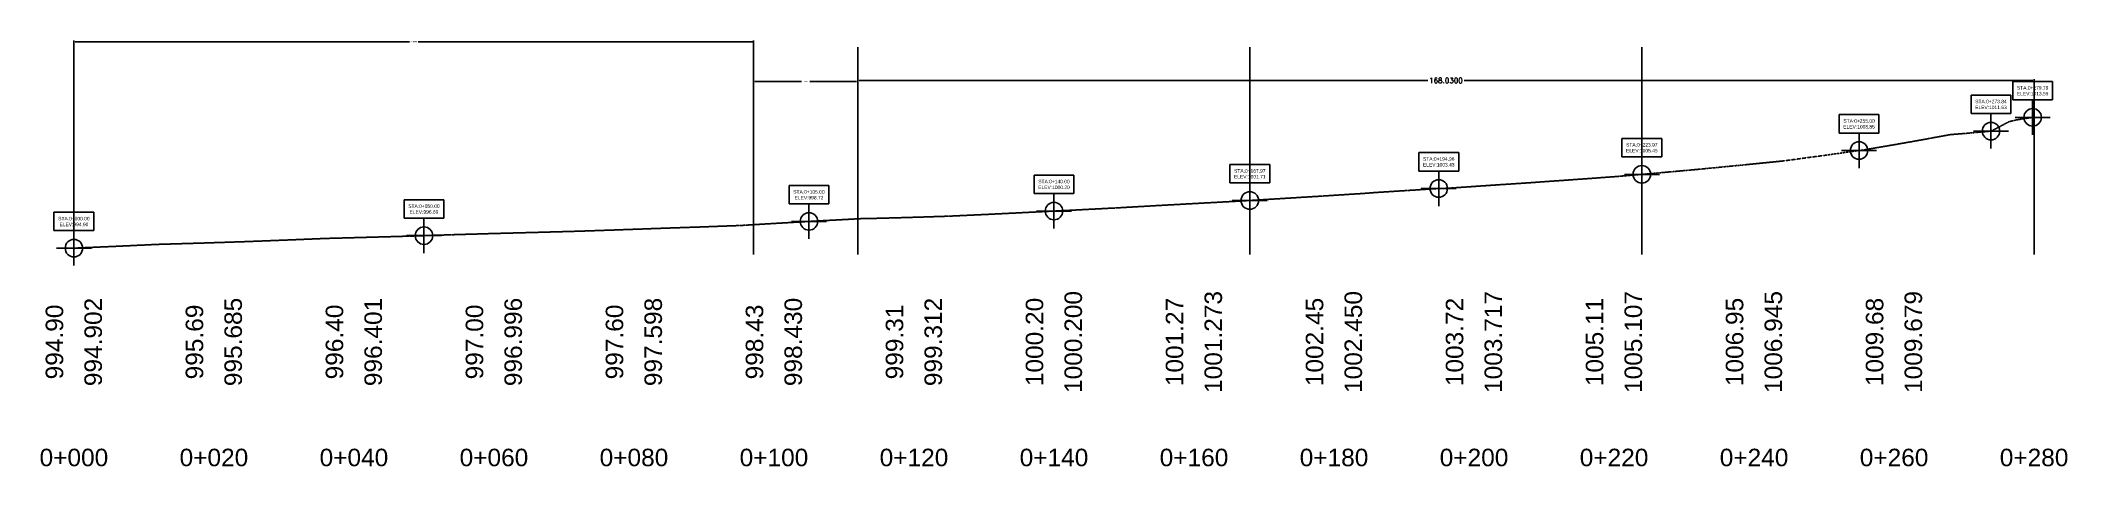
# Model space of a CAD drawing. Header units: metres. Extents: x -977055 to 805873, y -1033982 to 242021.
# Drawn here: x 516338 to 805873, y 181171 to 242021 of the extents above.
import ezdxf

# ---------------------------------------------------------------- set-up
doc = ezdxf.new("R2010")
doc.units = ezdxf.units.M
doc.linetypes.add('DASHED', pattern=[0.75, 0.5, -0.25])
doc.layers.add('C-ROAD-PROF', color=1, linetype='DASHED')
doc.layers.add('C-ROAD-PROF-TEXT', color=11, linetype='Continuous')
doc.styles.add('SHR', font='SIMPLEX', dxfattribs={"height": 0.75})
doc.styles.get("Standard").update_dxf_attribs({"font": 'arial.ttf'})

# ---------------------------------------------------------------- blocks, each defined once
blk = doc.blocks.new('*U3823')
at = {"layer": 'C-ROAD-PROF', "color": 1, "linetype": 'DASHED', "lineweight": -3}
for p, q in [((1770099, 1238975), (1773479, 1239286)), ((1773479, 1239286), (1774879, 1239997)), ((1774879, 1239997), (1776042, 1240630)), ((1776042, 1240630), (1777081, 1240878)), ((1777081, 1240878), (1779434, 1241249)), ((1749731, 1235823), (1755708, 1236663)), ((1755708, 1236663), (1761700, 1237694)), ((1761700, 1237694), (1767701, 1238786)), ((1767701, 1238786), (1770099, 1238975)), ((1725697, 1233286), (1731708, 1233828)), ((1731708, 1233828), (1737719, 1234414)), ((1737719, 1234414), (1743726, 1235012)), ((1743726, 1235012), (1749731, 1235823)), ((1685108, 1230480), (1690117, 1230803)), ((1690117, 1230803), (1694601, 1231085)), ((1694601, 1231085), (1695705, 1231113)), ((1695705, 1231113), (1696611, 1231171)), ((1696611, 1231171), (1696704, 1231177)), ((1696704, 1231177), (1696798, 1231183)), ((1696798, 1231183), (1702229, 1231554)), ((1702229, 1231554), (1707711, 1231916)), ((1707711, 1231916), (1713719, 1232343)), ((1713719, 1232343), (1719706, 1232772)), ((1719706, 1232772), (1725697, 1233286)), ((1630503, 1227406), (1642483, 1228001)), ((1642483, 1228001), (1648469, 1228308)), ((1648469, 1228308), (1654484, 1228651)), ((1654484, 1228651), (1666494, 1229307)), ((1666494, 1229307), (1672506, 1229671)), ((1672506, 1229671), (1678003, 1230006)), ((1678003, 1230006), (1683501, 1230357)), ((1683501, 1230357), (1684503, 1230430)), ((1684503, 1230430), (1685108, 1230480)), ((1559640, 1224656), (1565618, 1224815)), ((1565618, 1224815), (1571609, 1224979)), ((1571609, 1224979), (1577616, 1225185)), ((1577616, 1225185), (1583617, 1225402)), ((1583617, 1225402), (1589275, 1225594)), ((1589275, 1225594), (1594679, 1225794)), ((1594679, 1225794), (1595624, 1225843)), ((1595624, 1225843), (1596208, 1225888)), ((1596208, 1225888), (1604386, 1226368)), ((1604386, 1226368), (1612427, 1226796)), ((1612427, 1226796), (1612535, 1226802)), ((1612535, 1226802), (1612536, 1226804)), ((1612536, 1226804), (1612575, 1226803)), ((1612575, 1226803), (1613072, 1226789)), ((1613072, 1226789), (1619025, 1226952)), ((1619025, 1226952), (1624517, 1227126)), ((1624517, 1227126), (1624518, 1227127)), ((1624518, 1227127), (1630503, 1227406)), ((1499640, 1222562), (1505634, 1222824)), ((1505634, 1222824), (1511636, 1223104)), ((1511636, 1223104), (1517635, 1223280)), ((1517635, 1223280), (1523637, 1223477)), ((1523637, 1223477), (1529653, 1223707)), ((1529653, 1223707), (1535634, 1223952)), ((1535634, 1223952), (1541648, 1224115)), ((1541648, 1224115), (1547620, 1224281)), ((1547620, 1224281), (1553632, 1224481)), ((1553632, 1224481), (1559640, 1224656))]:
    blk.add_line(p, q, dxfattribs=at)
blk = doc.blocks.new('*U3824')
at = {"layer": 'C-ROAD-PROF-TEXT', "color": 11, "linetype": 'Continuous', "lineweight": -3, "char_height": 2500, "rotation": 90}
for s, insert, attachment_point in [('1000.200', (1641140, 1209160), 2), ('1001.273', (1661140, 1209160), 2), ('1002.450', (1681140, 1209160), 2), ('1003.717', (1701140, 1209160), 2), ('1005.107', (1721140, 1209160), 2), ('1006.945', (1741140, 1209160), 2), ('1009.679', (1761140, 1209160), 2), ('994.90', (1498140, 1209160), 8), ('994.902', (1501140, 1209160), 2), ('995.69', (1518140, 1209160), 8), ('995.685', (1521140, 1209160), 2), ('996.40', (1538140, 1209160), 8), ('996.401', (1541140, 1209160), 2), ('997.00', (1558140, 1209160), 8), ('996.996', (1561140, 1209160), 2), ('997.60', (1578140, 1209160), 8), ('997.598', (1581140, 1209160), 2), ('998.43', (1598140, 1209160), 8), ('998.430', (1601140, 1209160), 2), ('999.31', (1618140, 1209160), 8), ('999.312', (1621140, 1209160), 2), ('1000.20', (1638140, 1209160), 8), ('1001.27', (1658140, 1209160), 8), ('1002.45', (1678140, 1209160), 8), ('1003.72', (1698140, 1209160), 8), ('1005.11', (1718140, 1209160), 8), ('1006.95', (1738140, 1209160), 8), ('1009.68', (1758140, 1209160), 8)]:
    blk.add_mtext(s, dxfattribs=dict(at, insert=insert, attachment_point=attachment_point))
at = {"layer": 'C-ROAD-PROF-TEXT', "color": 11, "linetype": 'Continuous', "lineweight": -3, "char_height": 2500, "attachment_point": 2}
for s, insert in [('0+000', (1499640, 1193910)), ('0+020', (1519640, 1193910)), ('0+040', (1539640, 1193910)), ('0+060', (1559640, 1193910)), ('0+080', (1579640, 1193910)), ('0+100', (1599640, 1193910)), ('0+120', (1619640, 1193910)), ('0+140', (1639640, 1193910)), ('0+160', (1659640, 1193910)), ('0+180', (1679640, 1193910)), ('0+200', (1699640, 1193910)), ('0+220', (1719640, 1193910)), ('0+240', (1739640, 1193910)), ('0+260', (1759640, 1193910)), ('0+280', (1779640, 1193910))]:
    blk.add_mtext(s, dxfattribs=dict(at, insert=insert))
blk = doc.blocks.new('*U3825')
at = {"layer": 'C-ROAD-PROF-TEXT', "color": 11, "linetype": 'Continuous', "lineweight": -3}
for p, q in [((1601795, 1231504), (1601795, 1228882)), ((1607485, 1231504), (1601795, 1231504)), ((1607485, 1228882), (1607485, 1231504)), ((1601795, 1228882), (1607485, 1228882)), ((1604640, 1223882), (1604640, 1228882)), ((1602140, 1226382), (1607140, 1226382))]:
    blk.add_line(p, q, dxfattribs=at)
blk.add_circle((1604640, 1226382), 1250, dxfattribs=at)
at = {"layer": 'C-ROAD-PROF-TEXT', "color": 11, "linetype": 'Continuous', "lineweight": -3, "insert": (1604640, 1229517), "char_height": 500, "attachment_point": 8}
blk.add_mtext('{\\fArial|b0|i0|c0|p34;\\C2;STA:0+105.00\\PELEV:998.72}', dxfattribs=at)
blk = doc.blocks.new('*U3826')
at = {"layer": 'C-ROAD-PROF-TEXT', "color": 11, "linetype": 'Continuous', "lineweight": -3}
for p, q in [((1496795, 1227684), (1496795, 1225062)), ((1502485, 1227684), (1496795, 1227684)), ((1502485, 1225062), (1502485, 1227684)), ((1496795, 1225062), (1502485, 1225062)), ((1499640, 1220062), (1499640, 1225062)), ((1497140, 1222562), (1502140, 1222562))]:
    blk.add_line(p, q, dxfattribs=at)
blk.add_circle((1499640, 1222562), 1250, dxfattribs=at)
at = {"layer": 'C-ROAD-PROF-TEXT', "color": 11, "linetype": 'Continuous', "lineweight": -3, "insert": (1499640, 1225697), "char_height": 500, "attachment_point": 8}
blk.add_mtext('{\\fArial|b0|i0|c0|p34;\\C2;STA:0+000.00\\PELEV:994.90}', dxfattribs=at)
blk = doc.blocks.new('*U3827')
at = {"layer": 'C-ROAD-PROF-TEXT', "color": 11, "linetype": 'Continuous', "lineweight": -3}
for p, q in [((1546795, 1229471), (1546795, 1226848)), ((1552485, 1229471), (1546795, 1229471)), ((1552485, 1226848), (1552485, 1229471)), ((1546795, 1226848), (1552485, 1226848)), ((1549640, 1221848), (1549640, 1226848)), ((1547140, 1224348), (1552140, 1224348))]:
    blk.add_line(p, q, dxfattribs=at)
blk.add_circle((1549640, 1224348), 1250, dxfattribs=at)
at = {"layer": 'C-ROAD-PROF-TEXT', "color": 11, "linetype": 'Continuous', "lineweight": -3, "insert": (1549640, 1227483), "char_height": 500, "attachment_point": 8}
blk.add_mtext('{\\fArial|b0|i0|c0|p34;\\C2;STA:0+050.00\\PELEV:996.69}', dxfattribs=at)
blk = doc.blocks.new('*U3828')
at = {"layer": 'C-ROAD-PROF-TEXT', "color": 11, "linetype": 'Continuous', "lineweight": -3}
for p, q in [((1636795, 1232982), (1636795, 1230360)), ((1642485, 1232982), (1636795, 1232982)), ((1642485, 1230360), (1642485, 1232982)), ((1636795, 1230360), (1642485, 1230360)), ((1637140, 1227860), (1642140, 1227860)), ((1639640, 1225360), (1639640, 1230360))]:
    blk.add_line(p, q, dxfattribs=at)
blk.add_circle((1639640, 1227860), 1250, dxfattribs=at)
at = {"layer": 'C-ROAD-PROF-TEXT', "color": 11, "linetype": 'Continuous', "lineweight": -3, "insert": (1639640, 1230995), "char_height": 500, "attachment_point": 8}
blk.add_mtext('{\\fArial|b0|i0|c0|p34;\\C2;STA:0+140.00\\PELEV:1000.20}', dxfattribs=at)
blk = doc.blocks.new('*U3829')
at = {"layer": 'C-ROAD-PROF-TEXT', "color": 11, "linetype": 'Continuous', "lineweight": -3}
for p, q in [((1664764, 1234497), (1664764, 1231874)), ((1670456, 1234497), (1664764, 1234497)), ((1670456, 1231874), (1670456, 1234497)), ((1664764, 1231874), (1670456, 1231874)), ((1667610, 1226874), (1667610, 1231874)), ((1665110, 1229374), (1670110, 1229374))]:
    blk.add_line(p, q, dxfattribs=at)
blk.add_circle((1667610, 1229374), 1250, dxfattribs=at)
at = {"layer": 'C-ROAD-PROF-TEXT', "color": 11, "linetype": 'Continuous', "lineweight": -3, "insert": (1667610, 1232509), "char_height": 500, "attachment_point": 8}
blk.add_mtext('{\\fArial|b0|i0|c0|p34;\\C2;STA:0+167.97\\PELEV:1001.71}', dxfattribs=at)
blk = doc.blocks.new('*U3830')
at = {"layer": 'C-ROAD-PROF-TEXT', "color": 11, "linetype": 'Continuous', "lineweight": -3}
for p, q in [((1691755, 1236208), (1691755, 1233585)), ((1697447, 1236208), (1691755, 1236208)), ((1691755, 1233585), (1697447, 1233585)), ((1694601, 1228585), (1694601, 1233585)), ((1697447, 1233585), (1697447, 1236208)), ((1692101, 1231085), (1697101, 1231085))]:
    blk.add_line(p, q, dxfattribs=at)
blk.add_circle((1694601, 1231085), 1250, dxfattribs=at)
at = {"layer": 'C-ROAD-PROF-TEXT', "color": 11, "linetype": 'Continuous', "lineweight": -3, "insert": (1694601, 1234220), "char_height": 500, "attachment_point": 8}
blk.add_mtext('{\\fArial|b0|i0|c0|p34;\\C2;STA:0+194.96\\PELEV:1003.43}', dxfattribs=at)
blk = doc.blocks.new('*U3831')
at = {"layer": 'C-ROAD-PROF-TEXT', "color": 11, "linetype": 'Continuous', "lineweight": -3}
for p, q in [((1720764, 1238230), (1720764, 1235607)), ((1726456, 1238230), (1720764, 1238230)), ((1726456, 1235607), (1726456, 1238230)), ((1720764, 1235607), (1726456, 1235607)), ((1723610, 1230607), (1723610, 1235607)), ((1721110, 1233107), (1726110, 1233107))]:
    blk.add_line(p, q, dxfattribs=at)
blk.add_circle((1723610, 1233107), 1250, dxfattribs=at)
at = {"layer": 'C-ROAD-PROF-TEXT', "color": 11, "linetype": 'Continuous', "lineweight": -3, "insert": (1723610, 1236242), "char_height": 500, "attachment_point": 8}
blk.add_mtext('{\\fArial|b0|i0|c0|p34;\\C2;STA:0+223.97\\PELEV:1005.45}', dxfattribs=at)
blk = doc.blocks.new('*U3832')
at = {"layer": 'C-ROAD-PROF-TEXT', "color": 11, "linetype": 'Continuous', "lineweight": -3}
for p, q in [((1751794, 1241635), (1751794, 1239013)), ((1757486, 1241635), (1751794, 1241635)), ((1757486, 1239013), (1757486, 1241635)), ((1751794, 1239013), (1757486, 1239013)), ((1752140, 1236513), (1757140, 1236513)), ((1754640, 1234013), (1754640, 1239013))]:
    blk.add_line(p, q, dxfattribs=at)
blk.add_circle((1754640, 1236513), 1250, dxfattribs=at)
at = {"layer": 'C-ROAD-PROF-TEXT', "color": 11, "linetype": 'Continuous', "lineweight": -3, "insert": (1754640, 1239648), "char_height": 500, "attachment_point": 8}
blk.add_mtext('{\\fArial|b0|i0|c0|p34;\\C2;STA:0+255.00\\PELEV:1008.85}', dxfattribs=at)
blk = doc.blocks.new('*U3833')
at = {"layer": 'C-ROAD-PROF-TEXT', "color": 11, "linetype": 'Continuous', "lineweight": -3}
for p, q in [((1770634, 1244408), (1770634, 1241786)), ((1776324, 1244408), (1770634, 1244408)), ((1776324, 1241786), (1776324, 1244408)), ((1770634, 1241786), (1776324, 1241786)), ((1770979, 1239286), (1775979, 1239286)), ((1773479, 1236786), (1773479, 1241786))]:
    blk.add_line(p, q, dxfattribs=at)
blk.add_circle((1773479, 1239286), 1250, dxfattribs=at)
at = {"layer": 'C-ROAD-PROF-TEXT', "color": 11, "linetype": 'Continuous', "lineweight": -3, "insert": (1773479, 1242421), "char_height": 500, "attachment_point": 8}
blk.add_mtext('{\\fArial|b0|i0|c0|p34;\\C2;STA:0+273.84\\PELEV:1011.63}', dxfattribs=at)
blk = doc.blocks.new('*U3834')
at = {"layer": 'C-ROAD-PROF-TEXT', "color": 11, "linetype": 'Continuous', "lineweight": -3}
for p, q in [((1776587, 1246372), (1776587, 1243749)), ((1782280, 1246372), (1776587, 1246372)), ((1782280, 1243749), (1782280, 1246372)), ((1776587, 1243749), (1782280, 1243749)), ((1779434, 1238749), (1779434, 1243749)), ((1776934, 1241249), (1781934, 1241249))]:
    blk.add_line(p, q, dxfattribs=at)
blk.add_circle((1779434, 1241249), 1250, dxfattribs=at)
at = {"layer": 'C-ROAD-PROF-TEXT', "color": 11, "linetype": 'Continuous', "lineweight": -3, "insert": (1779434, 1244384), "char_height": 500, "attachment_point": 8}
blk.add_mtext('{\\fArial|b0|i0|c0|p34;\\C2;STA:0+279.79\\PELEV:1013.59}', dxfattribs=at)

msp = doc.modelspace()

# ---------------------------------------------------------------- linework, layer by layer
for p, q in [((521105.27367, 241131.54617), (521105.27367, 242021.49816)), ((521105.27367, 211456.41461), (521105.27367, 241069.04617)), ((521285.27367, 241841.49816), (569028.84509, 241841.49816)), ((618015.27367, 241841.49816), (570271.70224, 241841.49816)), ((618195.27367, 241131.54617), (618195.27367, 242021.49816)), ((618195.27367, 211456.41461), (618195.27367, 241069.04617)), ((633075.27367, 211456.41461), (633075.27367, 241069.04617)), ((689075.27367, 211456.41461), (689075.27367, 241069.04617)), ((745075.27367, 211456.41461), (745075.27367, 241069.04617)), ((618195.27367, 234465.37212), (618195.27367, 236349.35558)), ((618375.27367, 236169.35558), (625030.98795, 236169.35558)), ((632895.27367, 236169.35558), (626239.55938, 236169.35558)), ((633075.27367, 231518.91461), (633075.27367, 236498.85088)), ((633075.27367, 234465.37212), (633075.27367, 236349.35558)), ((633255.27367, 236318.85088), (714500.27367, 236318.85088)), ((800925.27367, 236318.85088), (719680.27367, 236318.85088)), ((801105.27367, 231518.91461), (801105.27367, 236498.85088)), ((801105.27367, 231456.41461), (801105.27367, 211456.41461))]:
    msp.add_line(p, q)
for points in [[(521285.27367, 241871.49816), (521285.27367, 241811.49816), (521105.27367, 241841.49816)], [(618015.27367, 241871.49816), (618015.27367, 241811.49816), (618195.27367, 241841.49816)], [(618375.27367, 236199.35558), (618375.27367, 236139.35558), (618195.27367, 236169.35558)], [(632895.27367, 236199.35558), (632895.27367, 236139.35558), (633075.27367, 236169.35558)], [(633255.27367, 236348.85088), (633255.27367, 236288.85088), (633075.27367, 236318.85088)], [(800925.27367, 236348.85088), (800925.27367, 236288.85088), (801105.27367, 236318.85088)]]:
    msp.add_solid(points)

# ---------------------------------------------------------------- block references
at = {"layer": 'C-ROAD-PROF', "color": 1, "linetype": 'DASHED', "lineweight": -3}
msp.add_blockref('*U3823', (-978534.87376, -1010203.62881), dxfattribs=at)
at = {"layer": 'C-ROAD-PROF-TEXT', "color": 11, "linetype": 'Continuous', "lineweight": -3}
for name in ['*U3834', '*U3833', '*U3832', '*U3830', '*U3831', '*U3829', '*U3825', '*U3828', '*U3826', '*U3827', '*U3824']:
    msp.add_blockref(name, (-978534.87376, -1010203.62881), dxfattribs=at)

# ---------------------------------------------------------------- texts
at = {"char_height": 180, "attachment_point": 5}
for s, insert in [('\\A1;97.0900', (569650.27367, 241841.49816)), ('\\A1;14.8800', (625635.27367, 236169.35558))]:
    msp.add_mtext(s, dxfattribs=dict(at, insert=insert))
at = {"insert": (717090.27367, 236318.85088), "char_height": 750, "attachment_point": 5, "style": 'SHR'}
msp.add_mtext('\\A1;168.0300', dxfattribs=at)

doc.saveas('drawing.dxf')
